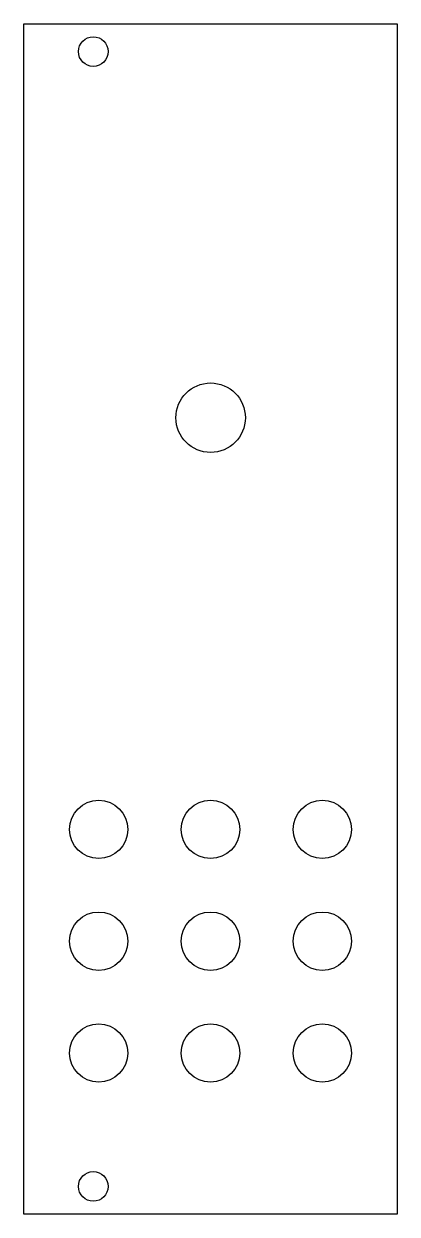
# Model space of a CAD drawing. Header units: millimetres. Extents: x 0 to 40, y 0 to 128.
import ezdxf

# ---------------------------------------------------------------- set-up
doc = ezdxf.new("R2010")
doc.units = ezdxf.units.MM
doc.layers.get('0').update_dxf_attribs({"linetype": 'CONTINUOUS'})

msp = doc.modelspace()

# ---------------------------------------------------------------- linework, layer by layer
msp.add_lwpolyline([(0, 128.5), (40.3, 128.5), (40.3, 0), (0, 0)], close=True)
for centre, radius in [((7.5, 125.5), 1.6), ((20.16, 85.98), 3.75), ((8.08, 41.54), 3.15), ((20.15, 41.54), 3.15), ((32.22, 41.54), 3.15), ((8.08, 29.47), 3.15), ((20.15, 29.47), 3.15), ((32.22, 29.47), 3.15), ((8.08, 17.4), 3.15), ((20.15, 17.4), 3.15), ((32.22, 17.4), 3.15), ((7.5, 3), 1.6)]:
    msp.add_circle(centre, radius)

doc.saveas('drawing.dxf')
